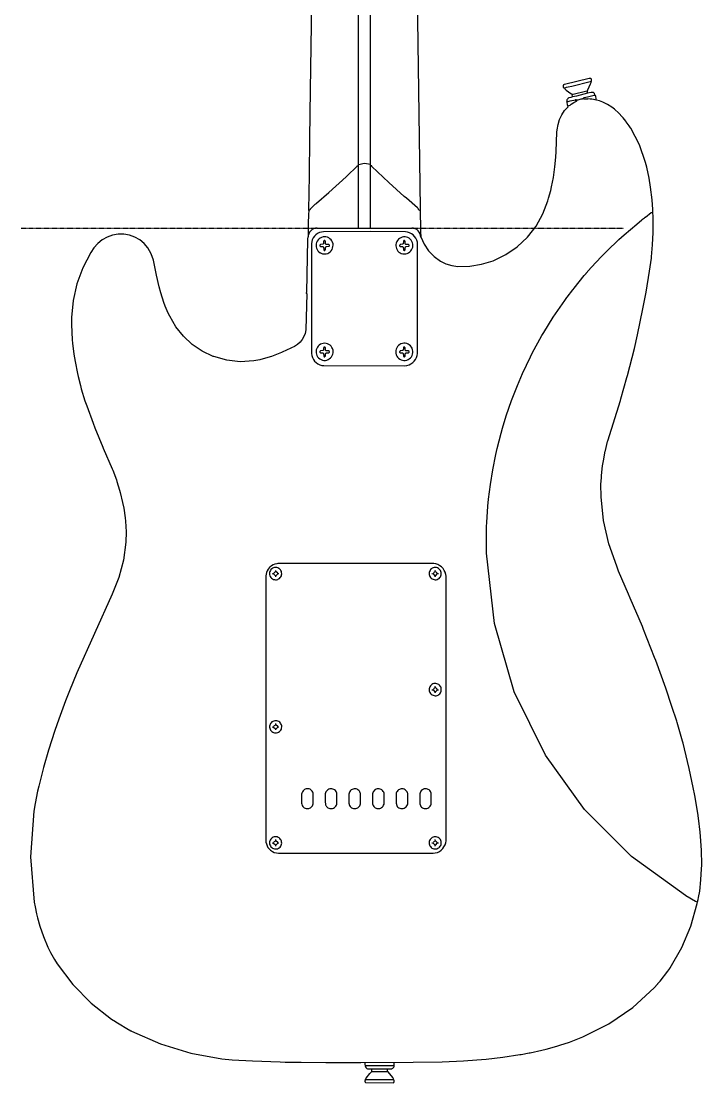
# Model space of a CAD drawing. Extents: x -68 to 722, y 3924 to 4942.
# Drawn here: x 396 to 722, y 3924 to 4432 of the extents above; entities that cross this region are included whole.
import ezdxf

# ---------------------------------------------------------------- set-up
doc = ezdxf.new("R2010")
doc.units = 0
doc.linetypes.add('$CONSTRUCTION', pattern=[0.3, 0.2, -0.05, 0, -0.05])
doc.layers.get('0').update_dxf_attribs({"linetype": 'CONTINUOUS'})
doc.layers.add('$CONSTRUCTION', color=254, linetype='$CONSTRUCTION')
doc.layers.add('Cavities', color=7, linetype='CONTINUOUS')

msp = doc.modelspace()

# ---------------------------------------------------------------- linework, layer by layer
at = {"layer": '$CONSTRUCTION'}
msp.add_line((395.760406, 4333.144768), (684.139954, 4333.144768), dxfattribs=at)
at = {"color": 7, "linetype": 'CONTINUOUS'}
for p, q in [((659.678091, 4395.97524), (659.590773, 4397.197687)), ((518.572153, 4167.726806), (519.096061, 4167.726806)), ((594.97543, 4167.726806), (595.499338, 4167.726806)), ((517.611655, 4166.242405), (517.611655, 4166.766311)), ((594.014932, 4166.242405), (594.014932, 4166.766311)), ((594.014932, 4110.708356), (594.014932, 4111.232262)), ((594.97543, 4112.192757), (595.499338, 4112.192757)), ((517.611655, 4092.895548), (517.611655, 4093.419454)), ((518.572153, 4094.379948), (519.096061, 4094.379948)), ((517.611655, 4037.361499), (517.611655, 4037.885405)), ((518.572153, 4038.845899), (519.096061, 4038.845899)), ((594.014932, 4037.361499), (594.014932, 4037.885405)), ((594.97543, 4038.845899), (595.499338, 4038.845899)), ((563.628257, 3929.436838), (563.628257, 3930.746603)), ((571.05029, 3929.436838), (571.05029, 3930.746603))]:
    msp.add_line(p, q, dxfattribs=at)
for points in [[(557.254041, 4333.144768), (557.254041, 4363.143789), (557.305995, 4673.826058), (557.376723, 4674.250771), (557.437101, 4674.61093), (557.555578, 4674.956363), (557.728963, 4675.277763), (557.952585, 4675.566474), (558.173965, 4675.822551), (558.43125, 4676.042527), (558.71862, 4676.221422), (559.029572, 4676.355189), (559.357071, 4676.440802), (559.693707, 4676.476324), (560.155491, 4676.519355), (560.617764, 4676.481943), (561.066618, 4676.365215), (561.48855, 4676.172682), (561.870866, 4675.910136), (562.202063, 4675.585477), (562.472178, 4675.208472), (562.673084, 4674.790463), (562.798736, 4674.344026), (562.842179, 4333.144746)], [(537.564523, 4627.542357), (534.15912, 4399.381241), (533.809848, 4375.980101), (533.547894, 4358.429245), (533.546497, 4358.340705), (533.3289, 4341.750956), (533.503536, 4341.576321), (533.452892, 4341.309128), (533.290568, 4340.008881), (533.198709, 4335.02828), (533.111304, 4329.17782), (533.06994, 4328.950823), (532.997092, 4328.731889), (532.834561, 4328.222023), (532.760547, 4327.692023), (532.32483, 4302.372251), (532.285375, 4302.324827), (532.254214, 4302.271583), (532.232189, 4302.213958), (532.219894, 4302.153504), (532.21766, 4302.091853), (532.225548, 4302.030669), (532.243346, 4301.9716), (532.270572, 4301.916242), (532.306492, 4301.866087), (532.350138, 4301.822488), (532.400332, 4301.786622), (532.45572, 4301.759455), (532.064448, 4284.384807), (531.709246, 4282.762335), (531.109016, 4281.213686), (530.278007, 4279.775627), (529.235948, 4278.482295), (528.007577, 4277.364395), (526.622055, 4276.448464), (525.112274, 4275.756248), (524.867783, 4275.634003), (520.746372, 4273.756673), (520.309782, 4273.573306), (515.50729, 4271.748366), (513.848248, 4271.22446), (509.935352, 4270.119629), (507.128077, 4269.582189), (500.645788, 4269.159384), (494.187381, 4269.857821), (487.945354, 4271.656683), (487.669254, 4271.752994), (482.452197, 4274.251257), (477.662909, 4277.494972), (473.407126, 4281.412528), (469.778805, 4285.917434), (466.858049, 4290.910233), (466.146407, 4292.398999), (464.679464, 4295.813121), (464.024579, 4297.576938), (462.632119, 4302.11641), (461.871928, 4304.982526), (460.53928, 4310.672583), (459.771754, 4314.589218), (459.156239, 4317.808082), (457.999722, 4320.874419), (456.336227, 4323.698024), (454.563504, 4325.749629), (452.466153, 4327.467987), (450.105919, 4328.802508), (447.552292, 4329.713902), (444.88045, 4330.175338), (442.155652, 4330.169252), (439.470376, 4329.706819), (436.900505, 4328.801104), (434.518665, 4327.477705), (432.392167, 4325.774021), (430.581105, 4323.738196), (429.13666, 4321.427764), (425.246335, 4314.198855), (422.371521, 4306.509438), (420.565257, 4298.501375), (419.860865, 4290.32241), (419.81546, 4287.002766), (420.213106, 4279.664151), (420.378312, 4278.012974), (420.987268, 4272.86254), (421.526457, 4269.271338), (422.64046, 4263.60931), (422.992527, 4262.036631), (424.067848, 4257.742609), (424.474139, 4256.274624), (426.259531, 4250.495241), (427.123979, 4248.050346), (430.145183, 4239.772629), (431.018363, 4237.502369), (434.799234, 4228.307817), (435.026261, 4227.810106), (439.348504, 4217.925744), (439.61919, 4217.227202), (441.321891, 4212.616829), (441.583845, 4211.830969), (442.836597, 4207.710622), (443.15557, 4206.591908), (444.298126, 4201.787427), (444.830854, 4199.080928), (445.535947, 4194.529057), (445.700978, 4192.87788), (446.010869, 4187.809874), (445.881202, 4182.74667), (444.755784, 4174.189729), (442.557732, 4165.843688), (439.322308, 4157.842443), (422.400074, 4120.243447), (418.793839, 4111.660119), (416.916501, 4106.875109), (413.685734, 4098.143341), (411.843324, 4092.729644), (408.844211, 4083.282918), (406.481997, 4074.98669), (404.216356, 4066.081334), (403.630801, 4063.564489), (402.474536, 4057.700582), (401.864619, 4054.033938), (400.161257, 4032.251264), (401.957264, 4010.476034), (402.385471, 4008.291432), (403.111521, 4004.870587), (403.60513, 4003.053332), (404.735636, 3998.950448), (406.394679, 3994.060658), (408.499043, 3989.004964), (409.808814, 3986.385433), (411.642492, 3983.067361), (412.899872, 3980.945541), (420.442021, 3971.023777), (429.195958, 3962.152805), (439.016695, 3954.47955), (440.841642, 3953.326957), (440.937434, 3953.258238), (441.042473, 3953.204712), (442.596734, 3952.20929), (446.377605, 3949.991421), (448.298602, 3948.943609), (448.421103, 3948.881554), (448.53436, 3948.803901), (462.414812, 3942.665463), (476.923382, 3938.210254), (491.856765, 3935.500702), (496.739327, 3935.072758), (506.523575, 3934.456207), (519.79347, 3934.022239), (522.152716, 3933.933174), (529.835655, 3933.846905), (541.624113, 3933.715404), (558.301857, 3933.715404), (583.448926, 3933.933698), (597.332493, 3934.10781), (607.460774, 3934.456382), (613.920387, 3934.977931), (618.29406, 3935.336806), (626.405643, 3936.28595), (634.523425, 3937.512501), (635.049167, 3937.594056), (638.976994, 3938.289541), (639.413584, 3938.376859), (645.088296, 3939.596512), (647.096611, 3940.120418), (652.161057, 3941.517501), (653.574561, 3941.984389), (658.272271, 3943.52118), (664.637755, 3945.974807), (677.064695, 3952.230467), (688.51717, 3960.130007), (698.779105, 3969.524388), (700.368294, 3971.26201), (700.474799, 3971.375303), (700.564759, 3971.502133), (701.612576, 3972.637263), (705.362885, 3977.452834), (706.236065, 3978.762599), (706.293013, 3978.867608), (706.363274, 3978.964217), (706.445629, 3979.050747), (712.061335, 3988.717538), (716.419754, 3999.012541), (719.451999, 4009.773039), (719.490942, 4010.554969), (719.57826, 4010.642287), (719.895705, 4011.676071), (720.059732, 4012.744984), (720.581195, 4015.786957), (721.197224, 4021.123465), (721.36601, 4023.912479), (721.586575, 4028.455095), (721.456471, 4035.177683), (721.197224, 4039.890656), (720.849087, 4043.906396), (719.978177, 4050.628548), (719.628905, 4053.073443), (718.22649, 4061.540116), (717.517991, 4065.309096), (715.618126, 4074.463832), (714.832263, 4077.781904), (712.619013, 4086.617406), (712.387359, 4087.474167), (709.772446, 4096.466841), (709.593182, 4097.079113), (707.327541, 4104.06348), (704.358728, 4112.969884), (699.599895, 4126.085001), (699.032328, 4127.639255), (693.71466, 4140.998862), (693.147092, 4142.413408), (687.32298, 4155.921454), (686.432336, 4157.964688), (681.795748, 4168.870667), (680.870177, 4171.298099), (677.040233, 4182.062987), (674.520057, 4193.207489), (673.345546, 4204.572861), (673.299704, 4210.59979), (673.515118, 4213.566059), (673.601999, 4214.788157), (674.12224, 4219.32632), (674.471512, 4221.771215), (675.338842, 4226.30929), (675.428954, 4226.746839), (676.469349, 4230.936079), (676.561294, 4231.286398), (682.61191, 4250.686292), (682.843565, 4251.455736), (685.755359, 4261.688321), (685.987014, 4262.545082), (689.332604, 4275.570873), (690.819805, 4282.12066), (693.436552, 4294.518811), (694.909258, 4302.536932), (696.568737, 4312.579776), (697.449165, 4318.791119), (697.524433, 4319.392913), (698.050786, 4325.070222), (698.359979, 4331.098198), (698.359979, 4337.210436), (698.138628, 4342.015616), (697.797738, 4346.723786), (697.085572, 4352.758922), (696.403618, 4357.112931), (695.273025, 4362.262928), (694.661798, 4364.620506), (691.708543, 4373.02817), (687.598032, 4380.934768), (686.991171, 4381.821043), (686.934224, 4381.926052), (686.863963, 4382.02266), (686.781608, 4382.109191), (685.419447, 4384.003985), (685.361459, 4384.113164), (685.286582, 4384.211532), (685.196786, 4384.296499), (683.887015, 4385.955535), (683.674539, 4386.182559), (683.494084, 4386.435782), (681.878439, 4388.222477), (679.783068, 4390.146784), (678.547518, 4391.102913), (676.513008, 4392.360287), (674.181616, 4393.46049), (672.608844, 4393.997756), (671.217518, 4394.423692), (669.027058, 4394.788156), (668.143662, 4394.889095), (667.100124, 4395.014745), (667.012806, 4394.927427), (665.266445, 4394.927427), (665.004491, 4395.18938)], [(584.628942, 4489.317236), (586.987489, 4331.35858), (587.08319, 4328.99585), (588.660411, 4325.509929), (590.79344, 4322.333535), (593.423305, 4319.554486), (596.4773, 4317.249613), (599.089576, 4315.98759), (601.872899, 4315.169169), (604.752517, 4314.816331), (610.512466, 4314.913595), (616.200631, 4315.825318), (621.702432, 4317.533134), (627.744606, 4320.426058), (633.271899, 4324.211011), (638.153655, 4328.798521), (642.274475, 4334.080146), (645.536951, 4339.931038), (647.863962, 4346.21289), (648.265625, 4347.505192), (649.256422, 4351.101632), (649.667341, 4352.832618), (650.560342, 4357.386061), (651.246575, 4362.440969), (651.691373, 4367.162935), (651.860246, 4369.864719), (652.218424, 4379.040324), (652.38005, 4380.252817), (652.762356, 4382.709127), (653.492138, 4385.085477), (654.554384, 4387.332978), (655.927238, 4389.405392), (657.582458, 4391.260085), (657.509848, 4391.699981), (657.376999, 4392.125577), (657.092168, 4393.44975), (657.05855, 4393.792297)], [(656.010734, 4400.253806), (656.78177, 4400.560145), (657.590142, 4400.746889), (659.321135, 4401.157806), (668.152655, 4403.272291), (668.846484, 4403.397243), (668.846484, 4404.27042), (668.738996, 4404.431608), (668.604701, 4404.633138), (668.427358, 4404.741935), (668.409894, 4404.794326), (667.71135, 4404.794326), (655.843782, 4401.882019), (655.740048, 4401.85172), (655.632739, 4401.814388), (655.53276, 4401.760413), (655.442674, 4401.69118), (655.364786, 4401.608461), (655.301093, 4401.514375), (655.253227, 4401.411334), (655.222412, 4401.301975), (655.20944, 4401.189101), (655.214642, 4401.075603), (655.237884, 4400.964388), (655.278572, 4400.858307), (655.265169, 4400.768726), (655.267253, 4400.678171), (655.284762, 4400.589301), (655.317183, 4400.504724), (655.363564, 4400.426921), (655.422544, 4400.358177), (655.492392, 4400.300508), (655.571058, 4400.255606), (655.656233, 4400.224791), (655.745419, 4400.208966), (655.835997, 4400.208595), (655.925309, 4400.223689), (656.010734, 4400.253806)], [(666.925488, 4397.721593), (666.857707, 4398.280929), (666.875306, 4398.844081), (666.977879, 4399.398093), (668.357503, 4402.24465), (668.560498, 4402.763766), (668.671848, 4403.309925)], [(655.923416, 4400.253806), (655.988909, 4400.038769), (656.085499, 4399.83579), (656.211058, 4399.649336), (656.362824, 4399.483513), (656.537456, 4399.34197), (656.731108, 4399.227824), (658.970815, 4397.529495), (659.503455, 4397.197687), (659.947729, 4397.254182), (666.5839, 4398.8259), (666.83817, 4398.856723)], [(671.029435, 4394.578157), (670.988287, 4395.325083), (670.823976, 4396.054873), (670.799198, 4396.259436), (670.739299, 4396.456596), (670.646097, 4396.640371), (670.522419, 4396.805185), (670.372018, 4396.946038), (670.217378, 4397.538226), (670.13463, 4397.676562), (670.029905, 4397.799104), (669.906154, 4397.902399), (669.766866, 4397.983533), (669.615967, 4398.040221), (669.457711, 4398.070864), (668.58453, 4398.070864), (666.947317, 4397.699764), (666.903658, 4397.656105), (661.678722, 4396.355334), (659.699921, 4395.95341), (658.872014, 4395.655483), (658.010317, 4395.477529), (657.787387, 4395.388841), (657.581424, 4395.265788), (657.397682, 4395.111509), (657.24085, 4394.929942), (657.11493, 4394.725719), (657.023135, 4394.504052), (656.967806, 4394.270597), (656.950357, 4394.03131), (656.971232, 4393.792297), (657.669776, 4393.792297), (658.101754, 4393.940084), (658.550641, 4394.023427), (661.069242, 4394.61352), (661.296004, 4394.665687), (661.51177, 4394.752792), (662.38495, 4394.578157), (663.859053, 4394.968554), (664.211905, 4395.048362), (664.422142, 4395.059828), (664.627461, 4395.106463), (664.822023, 4395.186941), (665.000291, 4395.298972), (665.157197, 4395.439369), (665.288275, 4395.60414), (666.052558, 4395.870778), (666.845854, 4396.031734), (670.062213, 4396.794716), (670.1242, 4396.80318), (670.183788, 4396.822236), (670.239183, 4396.851311), (670.288715, 4396.889527), (670.330891, 4396.935734)], [(657.582458, 4391.609355), (658.060212, 4391.795743), (658.503286, 4392.053957), (658.900961, 4392.377751), (659.066865, 4392.482532), (660.328337, 4393.309964), (661.686406, 4393.966933), (661.881968, 4394.260587), (662.035678, 4394.578157)], [(661.424452, 4393.879615), (661.249816, 4394.054251), (661.249816, 4394.665474)], [(533.503536, 4341.576321), (533.599586, 4341.646175), (533.788039, 4341.756058), (533.956883, 4341.894189), (534.101924, 4342.057136), (534.219558, 4342.24085), (534.306862, 4342.440766), (534.725989, 4342.886086), (536.568399, 4344.527658), (536.90894, 4344.807075), (537.022233, 4344.91358), (537.149064, 4345.00354), (543.029934, 4350.11599), (551.381903, 4357.751922), (551.687516, 4358.057534), (556.520569, 4362.724664), (556.555497, 4362.881836), (557.254041, 4363.143789)], [(557.341359, 4363.580378), (559.354913, 4364.06761), (560.222854, 4364.191602), (562.842395, 4363.667695)], [(586.767535, 4341.489003), (586.552454, 4341.580774), (586.354531, 4341.705306), (586.178717, 4341.859486), (586.029411, 4342.039456), (585.910346, 4342.240716), (585.824501, 4342.458229), (585.435935, 4342.864256), (580.147082, 4347.447562), (579.15384, 4348.278477), (571.683345, 4355.045074), (563.628257, 4362.707201), (563.619065, 4362.764732), (563.600153, 4362.819838), (563.572081, 4362.87089), (563.535679, 4362.916378), (563.492023, 4362.954958), (563.442403, 4362.98549), (563.388286, 4363.00707), (563.331272, 4363.019061), (563.273047, 4363.021108), (562.842395, 4363.056472)], [(719.490942, 4010.554969), (719.052846, 4010.6739), (718.635226, 4010.851849), (713.972443, 4013.576161), (713.849942, 4013.638215), (713.736684, 4013.715869), (687.88774, 4032.351791), (665.372407, 4054.902268), (646.776852, 4080.780219), (631.816729, 4111.228894), (622.300186, 4143.792086), (618.509211, 4177.504902), (618.463981, 4188.246462), (618.592949, 4190.252935), (618.68018, 4192.173837), (619.210899, 4200.038279), (619.550741, 4203.348493), (620.421651, 4210.332598), (621.555475, 4217.49195), (623.035341, 4224.824889), (623.649362, 4227.620015), (625.510546, 4234.970156), (626.178791, 4237.311318), (628.007841, 4243.335191), (630.487673, 4250.600022), (633.290582, 4257.760073), (635.787878, 4263.584162), (639.52509, 4271.451486), (640.433197, 4273.224035), (645.030491, 4281.654558), (645.951697, 4283.16952), (650.492234, 4290.504205), (651.540051, 4292.075924), (655.945245, 4298.419554), (657.041087, 4299.934516), (657.099391, 4300.010948), (657.167698, 4300.07859), (659.835264, 4303.601858), (659.893568, 4303.678291), (659.961875, 4303.745933), (660.485783, 4304.444474), (665.353763, 4310.403906), (666.034844, 4311.198497), (666.093148, 4311.27493), (666.161455, 4311.342571), (666.222906, 4311.399411), (666.274297, 4311.465485), (666.314262, 4311.539036), (668.689312, 4314.237153), (673.648976, 4319.572263), (676.111345, 4322.095745), (681.944189, 4327.692808), (684.367264, 4329.89758), (690.435868, 4335.092982), (692.946261, 4337.123119), (693.095872, 4337.234058), (693.230045, 4337.363242), (694.168713, 4338.083613), (694.318324, 4338.194553), (694.452497, 4338.323737), (694.670792, 4338.454713), (697.412578, 4340.576533), (698.098025, 4340.790461)], [(579.432821, 4267.268969), (580.442501, 4267.414108), (581.417616, 4267.71356), (582.334729, 4268.160128), (583.171799, 4268.743079), (583.908707, 4269.448403), (584.527745, 4270.259149), (585.014033, 4271.155831), (585.355884, 4272.116898), (585.545083, 4273.119254), (585.545083, 4325.597184), (585.419432, 4326.378764), (585.130701, 4327.357295), (584.688849, 4328.27689), (584.105305, 4329.113769), (583.395159, 4329.846288), (582.576778, 4330.455503), (581.671324, 4330.92566), (580.702215, 4331.244599), (579.694513, 4331.404072), (562.842395, 4331.447469), (540.489241, 4331.404072), (539.509076, 4331.272236), (538.562729, 4330.984952), (537.674688, 4330.549652), (536.86793, 4329.9776), (536.16333, 4329.283597), (535.57912, 4328.485601), (535.130415, 4327.60426), (534.828825, 4326.662378), (534.682155, 4325.684327), (534.682155, 4273.119429), (534.839613, 4272.120307), (535.155177, 4271.15934), (535.620685, 4270.261375), (536.224103, 4269.449632), (536.949826, 4268.745099), (537.779091, 4268.165994), (538.690454, 4267.727291), (539.660351, 4267.440333), (540.663702, 4267.31254), (579.432821, 4267.268969)], [(541.798749, 4320.794711), (542.476691, 4321.02196), (543.107806, 4321.358027), (543.674769, 4321.793686), (544.162017, 4322.316978), (544.556175, 4322.913539), (544.846422, 4323.566991), (545.024791, 4324.259399), (545.086386, 4324.971754), (545.029516, 4325.684502), (544.827, 4326.359898), (544.511956, 4326.990708), (544.093668, 4327.558343), (543.584463, 4328.046077), (542.999343, 4328.439537), (542.355553, 4328.72713), (541.672061, 4328.900381), (540.969009, 4328.954185), (540.267114, 4328.886956), (539.587058, 4328.700676), (538.948881, 4328.400833), (538.371388, 4327.996263), (537.871595, 4327.498887), (537.464231, 4326.923362), (537.161299, 4326.286647), (536.971726, 4325.607504), (536.901098, 4324.905946), (536.951496, 4324.202644), (537.121435, 4323.518324), (537.405908, 4322.873151), (537.796531, 4322.286135), (538.281795, 4321.774575), (538.8474, 4321.353544), (539.022036, 4321.266227), (540.043657, 4320.855833), (541.798749, 4320.794711)], [(541.100205, 4322.453747), (541.196255, 4322.523601), (541.40608, 4322.806336), (541.489818, 4323.935266), (541.526155, 4324.026032), (541.576643, 4324.109757), (541.639962, 4324.184252), (541.714458, 4324.247571), (541.798183, 4324.298059), (541.888949, 4324.334395), (543.017884, 4324.418133), (543.08669, 4324.483883), (543.130349, 4324.527542), (543.283156, 4324.636689), (543.283156, 4324.98596), (542.933884, 4325.335231), (541.798749, 4325.335231), (541.449477, 4325.684502), (541.375082, 4326.809677), (541.360855, 4326.877256), (541.335557, 4326.941516), (541.299896, 4327.000657), (541.254872, 4327.053023), (541.201746, 4327.097146), (541.142005, 4327.131793), (541.077322, 4327.155991), (541.009511, 4327.169063), (540.940468, 4327.170644), (540.872129, 4327.160688), (540.806407, 4327.139475), (540.745143, 4327.107599), (540.690053, 4327.065953), (540.64268, 4327.015702), (540.604351, 4326.958255), (540.576138, 4326.89522), (540.558833, 4326.828363), (540.445582, 4325.600502), (540.223707, 4325.378628), (539.094772, 4325.29489), (538.994067, 4325.252465), (538.902109, 4325.19343), (538.821613, 4325.119526), (538.754954, 4325.032935), (538.704101, 4324.936213), (538.670552, 4324.832214), (538.6553, 4324.724007), (539.004572, 4324.374736), (540.139707, 4324.374736), (540.488979, 4324.025466), (540.563374, 4322.90029), (540.573428, 4322.82245), (540.596232, 4322.747348), (540.631155, 4322.677059), (540.677234, 4322.613522), (540.733196, 4322.558491), (540.797498, 4322.513485), (540.868363, 4322.479746), (540.943837, 4322.458206), (541.021835, 4322.449459), (541.100205, 4322.453747)], [(579.956729, 4320.794711), (580.61296, 4321.006381), (581.227341, 4321.319397), (581.784337, 4321.725843), (582.269862, 4322.215442), (582.671639, 4322.775814), (582.979509, 4323.392788), (583.185687, 4324.050763), (583.284959, 4324.733101), (583.274814, 4325.422548), (583.117669, 4326.098154), (582.848944, 4326.737627), (582.476322, 4327.322683), (582.010456, 4327.836597), (581.464665, 4328.264677), (580.854553, 4328.594682), (580.197563, 4328.817179), (579.512478, 4328.925806), (578.818885, 4328.917458), (578.136613, 4328.792374), (577.485169, 4328.554128), (576.883177, 4328.209534), (576.347847, 4327.768443), (575.894485, 4327.243464), (575.536052, 4326.649609), (575.282797, 4326.003854), (575.141958, 4325.324662), (575.117564, 4324.63145), (575.207116, 4323.964073), (575.40511, 4323.320481), (575.706162, 4322.718169), (576.102089, 4322.173508), (576.58213, 4321.701306), (577.133234, 4321.314397), (577.740421, 4321.023299), (578.387187, 4320.835925), (579.956729, 4320.794711)], [(579.258185, 4322.453747), (579.354234, 4322.523601), (579.56406, 4322.806336), (579.647798, 4323.935266), (579.684135, 4324.026032), (579.734622, 4324.109757), (579.797941, 4324.184252), (579.872437, 4324.247571), (579.956162, 4324.298059), (580.046928, 4324.334395), (581.175863, 4324.418133), (581.24467, 4324.483883), (581.288329, 4324.527542), (581.441135, 4324.636689), (581.441135, 4324.98596), (581.091863, 4325.335231), (579.956729, 4325.335231), (579.607457, 4325.684502), (579.533062, 4326.809677), (579.518834, 4326.877256), (579.493536, 4326.941516), (579.457876, 4327.000657), (579.412852, 4327.053023), (579.359725, 4327.097146), (579.299984, 4327.131793), (579.235302, 4327.155991), (579.16749, 4327.169063), (579.098448, 4327.170644), (579.030109, 4327.160688), (578.964387, 4327.139475), (578.903123, 4327.107599), (578.848033, 4327.065953), (578.80066, 4327.015702), (578.76233, 4326.958255), (578.734118, 4326.89522), (578.716813, 4326.828363), (578.603561, 4325.600502), (578.381424, 4325.378628), (577.340244, 4325.295152), (577.239526, 4325.252665), (577.147558, 4325.193579), (577.067049, 4325.119637), (577.000371, 4325.033015), (576.949488, 4324.936267), (576.915901, 4324.832243), (576.900598, 4324.724007), (577.24987, 4324.374736), (578.297686, 4324.374736), (578.646958, 4324.025466), (578.721353, 4322.90029), (578.731408, 4322.82245), (578.754211, 4322.747348), (578.789135, 4322.677059), (578.835213, 4322.613522), (578.891176, 4322.558491), (578.955477, 4322.513485), (579.026343, 4322.479746), (579.101816, 4322.458206), (579.179815, 4322.449459), (579.258185, 4322.453747)], [(541.362159, 4269.801182), (542.034634, 4269.949129), (542.674993, 4270.202212), (543.266914, 4270.553979), (543.795307, 4270.995465), (544.246706, 4271.515415), (544.609603, 4272.100576), (544.874749, 4272.736033), (545.035385, 4273.405588), (545.087416, 4274.092174), (545.029516, 4274.77829), (544.819253, 4275.432728), (544.503792, 4276.043453), (544.091797, 4276.59369), (543.594584, 4277.068328), (543.025809, 4277.454329), (542.401094, 4277.741094), (541.737597, 4277.920745), (541.053541, 4277.988348), (540.367713, 4277.942047), (539.698951, 4277.783113), (539.065622, 4277.515912), (538.48512, 4277.147781), (537.973389, 4276.688833), (537.544485, 4276.151672), (537.210187, 4275.551052), (536.992261, 4274.877852), (536.891813, 4274.177425), (536.91176, 4273.470113), (537.051522, 4272.77646), (537.30704, 4272.116612), (537.670893, 4271.509735), (538.132513, 4270.973454), (538.678492, 4270.523346), (539.292973, 4270.172484), (539.958109, 4269.931058), (540.65458, 4269.806081), (541.362159, 4269.801182)], [(541.100205, 4271.547536), (541.196255, 4271.61739), (541.40608, 4271.900124), (541.489818, 4273.029055), (541.526155, 4273.119821), (541.576643, 4273.203545), (541.639962, 4273.278041), (541.714458, 4273.34136), (541.798183, 4273.391847), (541.888949, 4273.428184), (543.017884, 4273.511922), (543.08669, 4273.577672), (543.130349, 4273.621331), (543.283156, 4273.730478), (543.283156, 4274.079748), (542.933884, 4274.429019), (541.798749, 4274.429019), (541.449477, 4274.77829), (541.37613, 4275.815624), (541.361887, 4275.883265), (541.336569, 4275.947585), (541.300883, 4276.006785), (541.255829, 4276.059208), (541.202666, 4276.103388), (541.142883, 4276.138088), (541.078152, 4276.162337), (541.010285, 4276.175458), (540.94118, 4276.177082), (540.872771, 4276.167165), (540.806973, 4276.145983), (540.745625, 4276.11413), (540.690446, 4276.072497), (540.642978, 4276.022248), (540.604551, 4275.96479), (540.576238, 4275.901731), (540.558833, 4275.834834), (540.445582, 4274.694552), (540.223707, 4274.472416), (539.094772, 4274.388678), (538.994067, 4274.346254), (538.902109, 4274.287219), (538.821613, 4274.213315), (538.754954, 4274.126724), (538.704101, 4274.030001), (538.670552, 4273.926002), (538.6553, 4273.817795), (539.004572, 4273.468525), (540.139707, 4273.468525), (540.488979, 4273.119254), (540.563374, 4271.994078), (540.573428, 4271.916238), (540.596232, 4271.841137), (540.631155, 4271.770848), (540.677234, 4271.707311), (540.733196, 4271.65228), (540.797498, 4271.607274), (540.868363, 4271.573535), (540.943837, 4271.551995), (541.021835, 4271.543248), (541.100205, 4271.547536)], [(579.607457, 4269.801182), (580.300063, 4269.939347), (580.958898, 4270.193767), (581.564603, 4270.556966), (582.099383, 4271.018271), (582.547522, 4271.56413), (582.895855, 4272.178504), (583.134146, 4272.84334), (583.255394, 4273.539105), (583.256037, 4274.245355), (583.136055, 4274.941339), (582.898974, 4275.606607), (582.551759, 4276.221613), (582.104613, 4276.768287), (581.570675, 4277.230565), (580.965631, 4277.594865), (580.30726, 4277.850483), (579.614906, 4277.989908), (578.908913, 4278.009044), (578.230331, 4277.903945), (577.578637, 4277.68758), (576.97194, 4277.365963), (576.4271, 4276.948031), (575.959256, 4276.445398), (575.581411, 4275.872031), (575.304063, 4275.243864), (575.13492, 4274.578351), (575.078682, 4273.893988), (575.136912, 4273.209792), (575.307991, 4272.544775), (575.587166, 4271.917417), (575.966679, 4271.345152), (576.435983, 4270.843883), (576.982037, 4270.427539), (577.589668, 4270.107689), (578.241989, 4269.893222), (578.920874, 4269.790098), (579.607457, 4269.801182)], [(579.258185, 4271.547536), (579.354234, 4271.61739), (579.56406, 4271.900124), (579.647798, 4273.029055), (579.684135, 4273.119821), (579.734622, 4273.203545), (579.797941, 4273.278041), (579.872437, 4273.34136), (579.956162, 4273.391847), (580.046928, 4273.428184), (581.175863, 4273.511922), (581.24467, 4273.577672), (581.288329, 4273.621331), (581.441135, 4273.730478), (581.441135, 4274.079748), (581.091863, 4274.429019), (579.956729, 4274.429019), (579.607457, 4274.77829), (579.53411, 4275.815624), (579.519867, 4275.883265), (579.494548, 4275.947585), (579.458863, 4276.006785), (579.413808, 4276.059208), (579.360646, 4276.103388), (579.300863, 4276.138088), (579.236132, 4276.162337), (579.168265, 4276.175458), (579.09916, 4276.177082), (579.030751, 4276.167165), (578.964952, 4276.145983), (578.903605, 4276.11413), (578.848426, 4276.072497), (578.800958, 4276.022248), (578.76253, 4275.96479), (578.734218, 4275.901731), (578.716813, 4275.834834), (578.603561, 4274.694552), (578.381424, 4274.472416), (577.340244, 4274.38894), (577.239526, 4274.346453), (577.147558, 4274.287368), (577.067049, 4274.213425), (577.000371, 4274.126804), (576.949488, 4274.030056), (576.915901, 4273.926031), (576.900598, 4273.817795), (577.24987, 4273.468525), (578.297686, 4273.468525), (578.646958, 4273.119254), (578.721353, 4271.994078), (578.731408, 4271.916238), (578.754211, 4271.841137), (578.789135, 4271.770848), (578.835213, 4271.707311), (578.891176, 4271.65228), (578.955477, 4271.607274), (579.026343, 4271.573535), (579.101816, 4271.551995), (579.179815, 4271.543248), (579.258185, 4271.547536)], [(592.967116, 4033.868791), (594.002042, 4034.014697), (595.001192, 4034.321386), (595.93975, 4034.781243), (596.794403, 4035.382846), (597.543924, 4036.111251), (598.169697, 4036.948367), (598.656179, 4037.873402), (598.991286, 4038.86338), (599.166696, 4039.893712), (599.166696, 4166.591676), (599.041045, 4167.373256), (598.754223, 4168.374212), (598.309961, 4169.31592), (597.719856, 4170.1738), (596.999308, 4170.925461), (596.167125, 4171.551285), (595.245026, 4172.034939), (594.257079, 4172.363798), (593.22907, 4172.529278), (518.659471, 4172.529278), (518.141501, 4172.406597), (517.219812, 4172.211434), (516.340502, 4171.873185), (515.525632, 4171.400338), (514.795648, 4170.804754), (514.736887, 4170.77966), (514.682627, 4170.74592), (514.634131, 4170.704317), (514.592529, 4170.655822), (514.558788, 4170.601562), (514.533694, 4170.542801), (513.988164, 4169.880503), (513.540227, 4169.148661), (513.198621, 4168.361549), (512.970007, 4167.534521), (512.858847, 4166.683709), (512.809163, 4166.591676), (512.809163, 4039.806394), (512.933155, 4039.200409), (513.11914, 4038.328085), (513.43909, 4037.495515), (513.885152, 4036.723135), (514.446376, 4036.029904), (515.183191, 4035.331099), (516.021059, 4034.757336), (516.938978, 4034.322996), (517.913941, 4034.038965), (518.921513, 4033.912363), (592.967116, 4033.868791)], [(518.048245, 4164.845322), (518.542402, 4164.975141), (519.00655, 4165.188705), (519.42662, 4165.479539), (519.789876, 4165.838827), (520.085306, 4166.255676), (520.303955, 4166.71745), (520.439192, 4167.21015), (520.486919, 4167.718838), (520.445689, 4168.228095), (520.316752, 4168.72248), (520.104016, 4169.187007), (519.81393, 4169.607594), (519.45529, 4169.971489), (519.038967, 4170.267662), (518.577582, 4170.487133), (518.085123, 4170.623249), (517.576518, 4170.671884), (517.067187, 4170.631563), (516.57257, 4170.503508), (516.108651, 4170.28963), (515.688835, 4169.998566), (515.325834, 4169.639129), (515.030643, 4169.222204), (514.8122, 4168.760419), (514.677121, 4168.267756), (514.629496, 4167.759135), (514.670768, 4167.24996), (514.799686, 4166.755649), (515.012346, 4166.291172), (515.302309, 4165.870595), (515.660794, 4165.506654), (516.076944, 4165.210371), (516.538156, 4164.990718), (517.030465, 4164.854346), (517.538961, 4164.805387), (518.048245, 4164.845322)], [(515.952612, 4167.726806), (516.563838, 4167.639488), (517.437019, 4166.766311), (517.786291, 4166.766311), (517.80812, 4166.831799), (518.537226, 4167.569634), (518.572153, 4167.901441), (517.654091, 4168.781691), (517.611655, 4169.298524)], [(516.563838, 4167.726806), (516.766122, 4168.04294), (517.011713, 4168.326745), (517.295519, 4168.572335), (517.611655, 4168.774618)], [(594.451522, 4164.845322), (594.94185, 4164.975774), (595.402349, 4165.188798), (595.819233, 4165.478016), (596.180018, 4165.834768), (596.473904, 4166.248373), (596.69209, 4166.706447), (596.828045, 4167.195276), (596.877698, 4167.700223), (596.839562, 4168.206171), (596.714779, 4168.69797), (596.507084, 4169.160896), (596.222698, 4169.581089), (595.870133, 4169.945967), (595.459947, 4170.244607), (595.00442, 4170.468067), (594.517191, 4170.609655), (594.012849, 4170.665134), (593.506493, 4170.632841), (593.013284, 4170.513744), (592.547989, 4170.311409), (592.13258, 4170.019509), (591.773422, 4169.660656), (591.48117, 4169.245495), (591.264494, 4168.786343), (591.129821, 4168.296821), (591.081146, 4167.79145), (591.119914, 4167.285223), (591.244975, 4166.793157), (591.452617, 4166.32985), (591.736683, 4165.909046), (592.088744, 4165.543228), (592.498356, 4165.243248), (592.953369, 4165.018006), (593.440283, 4164.874184), (593.944655, 4164.816048), (594.451522, 4164.845322)], [(592.355889, 4167.726806), (592.967116, 4167.639488), (593.840296, 4166.766311), (594.189568, 4166.766311), (594.211397, 4166.831799), (594.940503, 4167.569634), (594.97543, 4167.901441), (594.057368, 4168.781691), (594.014932, 4169.298524)], [(592.967116, 4167.726806), (593.169399, 4168.04294), (593.41499, 4168.326745), (593.698796, 4168.572335), (594.014932, 4168.774618)], [(594.364204, 4109.311273), (594.852641, 4109.423437), (595.314967, 4109.616845), (595.737774, 4109.88589), (596.108804, 4110.22277), (596.417297, 4110.617716), (596.654308, 4111.059277), (596.812964, 4111.534649), (596.888666, 4112.030047), (596.879217, 4112.531107), (596.784893, 4113.023299), (596.608427, 4113.492351), (596.354938, 4113.924663), (596.031775, 4114.307698), (595.648308, 4114.630351), (595.215658, 4114.883264), (594.74637, 4115.059106), (594.254051, 4115.152776), (593.752978, 4115.161558), (593.269272, 4115.077929), (592.806209, 4114.915024), (592.376686, 4114.67738), (591.992665, 4114.371616), (591.66484, 4114.006246), (591.402342, 4113.591447), (591.212481, 4113.13877), (591.100545, 4112.660822), (591.06965, 4112.170915), (591.120659, 4111.682693), (591.25215, 4111.209751), (591.46046, 4110.765262), (591.739789, 4110.361605), (592.082358, 4110.010021), (592.478625, 4109.720303), (592.917555, 4109.500518), (593.386923, 4109.356787), (593.873658, 4109.293115), (594.364204, 4109.311273)], [(592.355889, 4112.192757), (592.967116, 4112.105439), (593.840296, 4111.232262), (594.189568, 4111.232262), (594.211397, 4111.29775), (594.940503, 4112.035585), (594.97543, 4112.367392), (594.057718, 4113.246681), (594.014932, 4113.851793)], [(592.967116, 4112.192757), (593.169399, 4112.508891), (593.41499, 4112.792696), (593.698796, 4113.038286), (594.014932, 4113.240569)], [(518.048245, 4091.498465), (518.538344, 4091.6261), (518.999148, 4091.836214), (519.416892, 4092.122532), (519.779099, 4092.4765), (520.07495, 4092.887546), (520.295608, 4093.343394), (520.434482, 4093.830426), (520.487425, 4094.334095), (520.452855, 4094.839359), (520.331805, 4095.331124), (520.12789, 4095.794703), (519.847201, 4096.216248), (519.498121, 4096.583169), (519.091079, 4096.884506), (518.638231, 4097.111258), (518.153103, 4097.256652), (517.650187, 4097.316346), (517.144503, 4097.288557), (516.651156, 4097.174114), (516.206493, 4096.982403), (515.799438, 4096.720134), (515.441089, 4096.394459), (515.141217, 4096.014256), (514.907996, 4095.589891), (514.747785, 4095.132934), (514.664952, 4094.655842), (514.661755, 4094.171624), (514.738281, 4093.693481), (514.892445, 4093.234449), (515.120043, 4092.807041), (515.414869, 4092.422912), (515.768887, 4092.092534), (516.172444, 4091.824914), (516.614537, 4091.627348), (517.083114, 4091.505222), (517.565399, 4091.461867), (518.048245, 4091.498465)], [(515.952612, 4094.379948), (516.563838, 4094.292631), (517.437019, 4093.419454), (517.786291, 4093.419454), (517.80812, 4093.484942), (518.537226, 4094.222777), (518.572153, 4094.554584), (517.654091, 4095.434833), (517.611655, 4095.951667)], [(516.563838, 4094.379948), (516.766122, 4094.696083), (517.011713, 4094.979887), (517.295519, 4095.225477), (517.611655, 4095.427761)], [(533.416218, 4055.261625), (533.85468, 4055.419787), (534.263317, 4055.644019), (534.632244, 4055.928898), (534.952541, 4056.267533), (535.216458, 4056.651734), (535.417615, 4057.072208), (535.551144, 4057.518787), (535.599169, 4057.531884), (535.599169, 4062.508993), (535.481028, 4062.763262), (535.316971, 4063.197634), (535.082562, 4063.598442), (534.784408, 4063.954389), (534.430911, 4064.255445), (534.032033, 4064.493124), (533.599016, 4064.660729), (533.144063, 4064.753536), (532.679996, 4064.768929), (532.219892, 4064.706475), (531.77672, 4064.567934), (531.362968, 4064.35721), (530.990298, 4064.080242), (530.669211, 4063.744836), (530.408756, 4063.360443), (530.216274, 4062.937897), (530.154628, 4062.691312), (530.010815, 4062.159722), (530.010815, 4057.881155), (530.133497, 4057.363187), (530.307696, 4056.763489), (530.57138, 4056.347747), (530.902894, 4055.983784), (531.292278, 4055.682535), (531.727833, 4055.453051), (532.196473, 4055.302227), (533.416218, 4055.261625)], [(544.767562, 4055.261625), (545.238303, 4055.461387), (545.67293, 4055.730831), (546.061207, 4056.06361), (546.393987, 4056.451885), (546.663432, 4056.886511), (546.863195, 4057.357249), (546.863195, 4062.59631), (546.708591, 4063.057741), (546.476676, 4063.485568), (546.174408, 4063.866954), (545.810857, 4064.190454), (545.396932, 4064.44636), (544.945055, 4064.626995), (544.468784, 4064.726938), (543.982412, 4064.743189), (543.500532, 4064.675261), (543.037605, 4064.525192), (542.607522, 4064.297486), (542.223187, 4063.998975), (541.896135, 4063.638617), (541.636179, 4063.227225), (541.451118, 4062.777143), (541.346508, 4062.301878), (541.325486, 4061.81569), (541.274841, 4061.723133), (541.274841, 4058.317744), (541.399793, 4057.623917), (541.430626, 4057.330343), (541.503116, 4057.044194), (541.615774, 4056.771349), (541.766285, 4056.517414), (541.951556, 4056.287607), (542.261339, 4055.949685), (542.622954, 4055.667919), (543.026353, 4055.450141), (543.460324, 4055.302402), (544.767562, 4055.261625)], [(556.031588, 4055.261625), (556.47005, 4055.419787), (556.878687, 4055.644019), (557.247614, 4055.928898), (557.567911, 4056.267533), (557.831828, 4056.651734), (558.032985, 4057.072208), (558.166514, 4057.518787), (558.214539, 4057.531884), (558.214539, 4062.508993), (558.096398, 4062.763262), (557.916772, 4063.213645), (557.662095, 4063.62626), (557.340015, 4063.988718), (556.960201, 4064.290137), (556.534057, 4064.521466), (556.074377, 4064.675761), (555.594964, 4064.748388), (555.11021, 4064.737168), (554.634669, 4064.642437), (554.182621, 4064.467039), (553.767636, 4064.216241), (553.402175, 4063.897572), (553.09721, 4063.520601), (552.861897, 4063.096644), (552.703302, 4062.638432), (552.626185, 4062.159722), (552.626185, 4057.881155), (552.923066, 4056.763489), (553.18675, 4056.347747), (553.518264, 4055.983784), (553.907648, 4055.682535), (554.343203, 4055.453051), (554.811843, 4055.302227), (556.031588, 4055.261625)], [(567.382932, 4055.261625), (567.853673, 4055.461387), (568.2883, 4055.730831), (568.676577, 4056.06361), (569.009357, 4056.451885), (569.278802, 4056.886511), (569.478565, 4057.357249), (569.478565, 4062.59631), (569.326221, 4063.056218), (569.096925, 4063.483005), (568.797534, 4063.863911), (568.437, 4064.187546), (568.026103, 4064.444233), (567.57713, 4064.626298), (567.103504, 4064.728297), (566.619387, 4064.747179), (566.139256, 4064.682381), (565.677465, 4064.535839), (565.247824, 4064.311935), (564.863177, 4064.017364), (564.535028, 4063.660935), (564.273186, 4063.253304), (564.085483, 4062.80666), (563.977529, 4062.334357), (563.977529, 4057.619202), (564.274411, 4056.676171), (564.537276, 4056.292913), (564.857517, 4055.956119), (565.227053, 4055.674288), (565.636557, 4055.454534), (566.075694, 4055.302402), (567.382932, 4055.261625)], [(578.646958, 4055.261625), (579.157833, 4055.461373), (579.626721, 4055.74604), (580.039639, 4056.107135), (580.384272, 4056.533889), (580.65034, 4057.013575), (580.829909, 4057.531884), (580.829909, 4062.508993), (580.711768, 4062.763262), (580.532091, 4063.213581), (580.277383, 4063.62613), (579.955291, 4063.988523), (579.575482, 4064.289883), (579.149358, 4064.521164), (578.689709, 4064.675423), (578.210333, 4064.748031), (577.725619, 4064.736807), (577.250118, 4064.642088), (576.798102, 4064.466718), (576.38314, 4064.215961), (576.017687, 4063.897344), (575.712714, 4063.520431), (575.477376, 4063.096535), (575.318735, 4062.638381), (575.241555, 4062.159722), (575.241555, 4057.881155), (575.538437, 4056.763489), (575.80212, 4056.347747), (576.133634, 4055.983784), (576.523018, 4055.682535), (576.958573, 4055.453051), (577.427213, 4055.302227), (578.646958, 4055.261625)], [(589.998302, 4055.261625), (590.469043, 4055.461387), (590.90367, 4055.730831), (591.291947, 4056.06361), (591.624727, 4056.451885), (591.894172, 4056.886511), (592.093935, 4057.357249), (592.093935, 4062.59631), (591.943865, 4063.058727), (591.71603, 4063.488194), (591.417306, 4063.87175), (591.056709, 4064.19782), (590.645121, 4064.456561), (590.194964, 4064.640167), (589.719824, 4064.743094), (589.23404, 4064.762238), (588.752274, 4064.697021), (588.289064, 4064.54941), (587.858391, 4064.32386), (587.473252, 4064.027179), (587.145271, 4063.668321), (586.884345, 4063.258115), (586.69835, 4062.808942), (586.592899, 4062.334357), (586.592899, 4057.619202), (586.889781, 4056.676171), (587.15633, 4056.296438), (587.477841, 4055.961959), (587.846744, 4055.680611), (588.254352, 4055.459019), (588.691064, 4055.302402), (589.998302, 4055.261625)], [(517.960927, 4035.964416), (518.444658, 4036.077845), (518.902232, 4036.27146), (519.320465, 4036.539681), (519.687303, 4036.874779), (519.992175, 4037.267097), (520.226296, 4037.705329), (520.382918, 4038.176847), (520.457528, 4038.668063), (520.447977, 4039.164821), (520.354539, 4039.652805), (520.179907, 4040.117954), (519.929114, 4040.546863), (519.609386, 4040.927172), (519.229938, 4041.247921), (518.801704, 4041.499867), (518.337025, 4041.675749), (517.849291, 4041.7705), (517.352559, 4041.781388), (516.861142, 4041.7081), (516.389202, 4041.552748), (515.956485, 4041.317086), (515.569351, 4041.012278), (515.238739, 4040.646934), (514.973989, 4040.231377), (514.782581, 4039.777348), (514.669922, 4039.297674), (514.639196, 4038.805906), (514.691271, 4038.315939), (514.824675, 4037.841616), (515.035639, 4037.396336), (515.318204, 4036.992681), (515.664385, 4036.642055), (516.064403, 4036.354364), (516.506956, 4036.137735), (516.979541, 4035.99829), (517.468805, 4035.939968), (517.960927, 4035.964416)], [(515.952612, 4038.845899), (516.563838, 4038.758582), (517.437019, 4037.885405), (517.786291, 4037.885405), (517.80812, 4037.950893), (518.537226, 4038.688728), (518.572153, 4039.020535), (517.654441, 4039.899824), (517.611655, 4040.504935)], [(516.563838, 4038.845899), (516.766122, 4039.162034), (517.011713, 4039.445838), (517.295519, 4039.691429), (517.611655, 4039.893712)], [(594.364204, 4035.964416), (594.838745, 4036.071856), (595.289041, 4036.256155), (595.702737, 4036.512257), (596.068482, 4036.833134), (596.376243, 4037.209983), (596.617574, 4037.632465), (596.785855, 4038.088988), (596.876468, 4038.567025), (596.886928, 4039.053463), (596.816947, 4039.534954), (596.668445, 4039.998288), (596.445497, 4040.430753), (596.15422, 4040.820483), (595.802606, 4041.156785), (595.400301, 4041.430432), (594.958343, 4041.633917), (594.488859, 4041.761656), (594.004729, 4041.810145), (593.519237, 4041.778053), (593.045702, 4041.666261), (592.58278, 4041.460243), (592.162066, 4041.177861), (591.796037, 4040.827487), (591.495546, 4040.419511), (591.269504, 4039.966032), (591.124614, 4039.480496), (591.065171, 4038.977302), (591.09294, 4038.47137), (591.207096, 4037.977703), (591.404255, 4037.510941), (591.678569, 4037.084924), (592.021905, 4036.712285), (592.424081, 4036.404075), (592.873172, 4036.169432), (593.35586, 4036.015315), (593.857833, 4035.946294), (594.364204, 4035.964416)], [(592.355889, 4038.845899), (592.967116, 4038.758582), (593.840296, 4037.885405), (594.189568, 4037.885405), (594.211397, 4037.950893), (594.940503, 4038.688728), (594.97543, 4039.020535), (594.057718, 4039.899824), (594.014932, 4040.504935)], [(592.967116, 4038.845899), (593.169399, 4039.162034), (593.41499, 4039.445838), (593.698796, 4039.691429), (594.014932, 4039.893712)], [(560.310172, 3933.802722), (560.296918, 3932.949461), (560.421712, 3932.10527), (560.681274, 3931.292338), (560.864167, 3931.113558), (561.069611, 3930.961223), (561.29381, 3930.838147), (561.532624, 3930.746603), (573.145922, 3930.746603), (573.391226, 3930.841821), (573.618353, 3930.974689), (573.821568, 3931.141854), (573.99574, 3931.339095), (574.136474, 3931.561433), (574.240216, 3931.803255), (574.304347, 3932.058455), (574.327248, 3932.320591), (574.368375, 3933.802722)], [(560.484808, 3932.143686), (560.572126, 3932.231003), (574.281057, 3932.231003)], [(560.746762, 3925.594859), (560.960691, 3926.280303), (562.733247, 3928.410855), (562.999567, 3928.747028), (563.628257, 3929.436838), (571.05029, 3929.436838), (573.634903, 3926.363255), (573.770225, 3925.987386), (573.844467, 3925.594859)], [(573.844467, 3924.023141), (573.976237, 3924.08503), (574.095294, 3924.168809), (574.198038, 3924.271946), (574.281362, 3924.391323), (574.342747, 3924.523328), (574.380337, 3924.663971), (574.392994, 3924.809), (574.380337, 3924.954029), (574.342747, 3925.094672), (574.281362, 3925.226678), (574.198038, 3925.346054), (574.095294, 3925.449191), (573.976237, 3925.53297), (573.844467, 3925.594859), (573.844467, 3925.507542), (560.83408, 3925.507542), (560.793609, 3925.535577), (560.749084, 3925.556588), (560.701714, 3925.570004), (560.652784, 3925.57546), (560.603622, 3925.57281), (560.555562, 3925.562124), (560.509909, 3925.543692), (560.467902, 3925.518016), (560.43068, 3925.485791), (560.399253, 3925.447893), (560.374475, 3925.405349), (560.357019, 3925.359314), (560.347357, 3925.311039), (560.345752, 3925.261832), (560.352247, 3925.213029), (560.366667, 3925.165955), (560.330316, 3925.004761), (560.320791, 3924.839793), (560.338348, 3924.675487), (560.382516, 3924.516257), (560.452107, 3924.366384), (560.545251, 3924.229895), (560.659444, 3924.110459), (573.844467, 3924.023141)]]:
    msp.add_lwpolyline(points, dxfattribs=at)
at = {"layer": 'Cavities', "color": 7, "linetype": 'CONTINUOUS'}
msp.add_line((537.465343, 4333.144768), (582.71272, 4333.144768), dxfattribs=at)
for centre, radius, start, end in [((537.465343, 4328.771843), 4.372925, 90, 180), ((582.71272, 4328.768382), 4.376386, 0, 90)]:
    msp.add_arc(centre, radius, start, end, dxfattribs=at)

doc.saveas('drawing.dxf')
